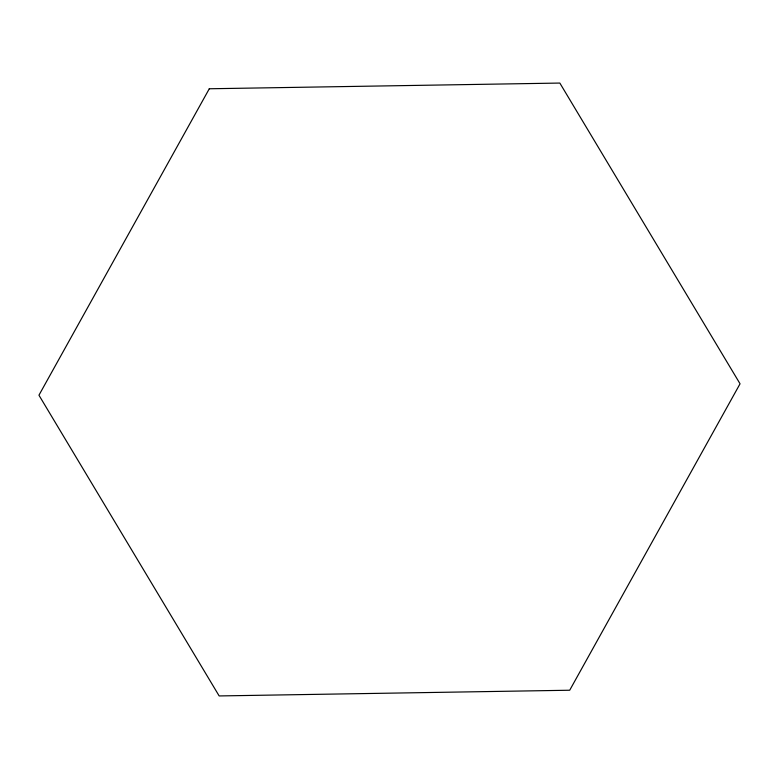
<?xml version="1.0" encoding="UTF-8"?>
<svg xmlns="http://www.w3.org/2000/svg" width="779" height="779" viewBox="0 0 779 779"><rect width="100%" height="100%" fill="white"/><g stroke="black" fill="none" stroke-linecap="round" stroke-linejoin="round"><path stroke-width="1.17" d="M209.288 88.767L38.95 395.206L219.162 695.939L569.712 690.233L740.05 383.794L559.838 83.061L209.288 88.767"/></g></svg>
